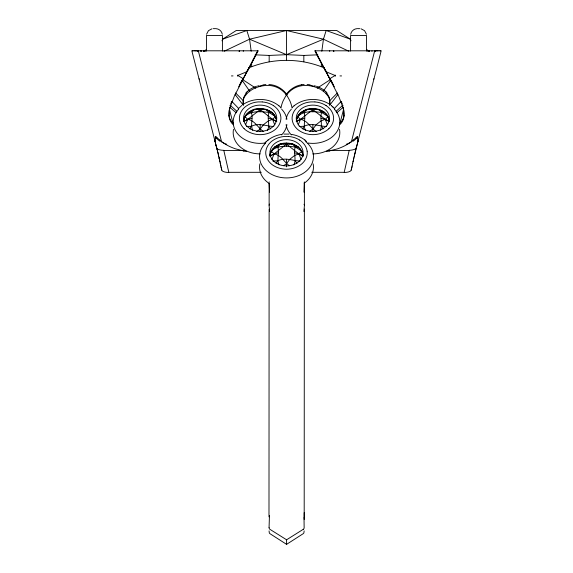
<?xml version="1.0" encoding="UTF-8"?>
<svg xmlns="http://www.w3.org/2000/svg" width="573" height="573" viewBox="0 0 573 573"><rect width="100%" height="100%" fill="white"/><g stroke="black" fill="none" stroke-linecap="round" stroke-linejoin="round"><path stroke-width="0.86" d="M205.12 51.126L205.12 51.441M206.445 51.069L206.445 35.497L222.417 35.497L222.417 51.069M252.736 130.379C249.957 124.713 253.459 118.353 251.411 112.437L253.803 109.407C262.606 106.549 275.369 110.41 276.659 120.724C273.736 105.017 246.555 105.017 243.632 120.724C244.019 115.144 248.883 111.219 253.803 109.407L266.488 109.407L268.88 112.437L275.47 116.512L275.47 117.121M271.874 112.867L271.874 112.251L268.88 112.437C266.832 118.353 270.334 124.713 267.548 130.379M268.988 516.86L269.131 209.166M269.604 211.509L269.131 205.951L269.152 183.668M279.094 164.931C276.308 159.265 279.817 152.905 277.762 146.989L280.161 143.966C288.964 141.101 301.727 144.962 303.017 155.276C300.094 139.568 272.906 139.568 269.983 155.276C270.37 149.696 275.241 145.771 280.161 143.966L292.839 143.966L295.238 146.989L301.828 151.064L301.828 151.673M298.225 147.419L298.225 146.81L295.238 146.989C293.183 152.905 296.692 159.265 293.906 164.931M304.191 517.154L304.37 209.023M303.919 211.494L304.392 205.936L304.399 182.866M305.452 130.379C302.666 124.713 306.168 118.353 304.12 112.437L306.512 109.407C315.315 106.549 328.085 110.41 329.368 120.724C326.445 105.017 299.264 105.017 296.341 120.724C296.728 115.144 301.591 111.219 306.512 109.407L319.197 109.407L321.589 112.437L328.186 116.512L328.186 117.121M324.583 112.867L324.583 112.251L321.589 112.437C319.541 118.353 323.043 124.713 320.264 130.379M269.16 183.288L269.561 192.148M269.188 182.364L269.203 181.899M358.046 140.571L357.874 141.696M371.949 51.391L371.999 50.804M237.766 75.063L237.466 76.145M343.893 115.596L343.793 109.937M269.453 515.507L269.059 527.697M229.207 109.937L229.107 115.596M321.811 51.233L323.444 39.2L326.152 30.505L350.397 39.2L350.991 40.833M303.962 192.141L304.327 181.892M329.783 103.527L329.468 97.725L326.674 92.769M329.726 105.339L329.926 101.65A12.914 12.513 0 0 0 328.014 96.099L325.084 92.625L321.389 89.882A28.184 27.303 0 0 0 318.66 88.428L315.967 87.318A31.665 30.677 0 0 0 307.923 85.535C301.126 84.804 294.042 87.103 289.207 91.988A26.781 25.943 0 0 0 287.281 94.079A28.736 27.833 0 0 0 285.383 96.679L283.234 100.619A32.253 31.243 0 0 0 281.028 107.717L280.963 108.082M375.071 51.291L375.15 50.804L375.057 51.362M286.113 119.277L286.507 117.221L286.887 119.277M353.04 161.758L353.24 160.827M353.097 161.486L352.066 166.256M352.617 163.72L352.739 163.147M353.391 160.146L353.169 161.156M352.123 165.998L351.786 167.552M353.512 159.573L353.699 158.735M353.426 159.96L353.52 159.538M351.686 167.989L351.865 167.194M351.729 167.789L351.206 170.095A6.94 2.543 0 0 1 344.194 172.466M353.742 158.535L353.878 157.94M353.785 158.334L354.05 157.152M351.636 168.211L351.206 170.095M354.078 157.038L354.2 156.515M354.229 156.379L354.436 155.491M354.408 155.612L354.551 154.989M206.559 34.251L208.45 30.655L212.046 28.765M350.69 34.251C351.199 31.3 353.828 28.908 356.814 28.679M354.587 154.86L354.909 153.492M354.716 154.295L354.802 153.922M354.895 153.55L355.776 149.933M354.981 153.184L355.074 152.819M355.246 152.089L355.525 150.957M355.654 150.448L355.711 150.212M355.74 150.105L356.112 148.608M355.955 149.231L356.091 148.686M356.184 148.328L356.413 147.404M356.048 148.873L356.277 147.956M358.454 139.44L358.225 140.342M356.478 147.146L356.922 145.399M356.327 147.748L356.678 146.366M356.277 147.941L356.485 147.139M339.696 124.391L343.564 109.314M329.654 150.835L337.433 148.865A52.881 51.205 -0.3 0 0 351.414 141.76L374.685 50.804M357.051 144.912L381.16 50.804L314.928 50.804L316.167 53.246M357.158 144.496L356.657 146.444M357.409 143.501L358.132 140.693M215.219 138.007L215.706 136.646L219.746 139.991M230.274 105.124L230.117 105.697A42.531 41.199 0 0 0 230.038 105.984M230.618 103.999L230.797 103.448M231.17 102.338L231.37 101.779M222.009 40.833L222.603 39.2L236.248 30.505L336.752 30.505L350.397 39.2M245.473 124.964L247.787 119.356L260.142 109.579L272.504 119.349L276.738 121.54L272.504 119.349L268.271 118.246M271.831 159.523L274.138 153.915L286.5 144.131L298.862 153.901L303.096 156.092L298.862 153.901L294.622 152.798M298.189 124.964L300.496 119.356L312.858 109.579L325.213 119.349L329.446 121.54L325.213 119.349L320.98 118.246M248.424 68.044L248.897 68.044L247.121 71.654L237.53 75.536M239.056 51.441L239.371 50.804M257.764 50.804L254.827 56.605M239.335 51.362L239.614 50.804L239.557 51.384M257.141 52.265L257.871 50.804L252.772 60.731M256.89 52.745L256.152 54.199M256.224 54.442L254.419 57.579M254.233 57.766L254.534 57.185M254.913 56.62L258.072 50.804L191.84 50.804L215.949 144.912M253.638 58.919L253.939 58.346M253.03 60.086L253.338 59.506L253.166 59.986M253.918 58.546L255.021 56.791M253.667 59.026L254.419 57.945M253.818 59.098L252.406 61.433M251.898 62.393L252.915 60.817M251.139 63.825L251.647 62.872M252.306 61.963L250.881 64.305M251.06 63.975L245.373 74.884M249.864 66.217L250.122 65.737M250.372 65.265L251.081 64.269M248.682 68.416L249.291 67.285M249.097 67.65L249.355 67.17M240.338 83.88L243.797 77.813M243.482 78.394L234.314 96.235L230.117 107.201A37.668 36.493 0 0 0 229.193 111.449C228.362 116.19 229.393 121.777 233.476 124.778M249.513 67.206L250.15 66.024M244.478 76.216L247.042 71.46M244.22 76.689L241.455 81.438M245.058 75.471L245.43 74.784M244.427 76.639L245.187 75.235M248.84 68.13L247.3 70.988M243.74 77.921L244.463 76.574M252.364 61.318L252.808 60.494M252.027 61.934L252.249 61.519M238.647 86.86L238.998 86.229M239.228 85.821L239.672 85.048M240.266 84.009L239.815 84.79M248.424 68.867L248.897 68.044M247.228 70.909L247.608 70.264M247.787 69.949L248.259 69.14M248.066 69.476L248.517 68.703M246.612 71.954L246.992 71.31M249.699 128.875L251.411 126.268C258.76 122.472 266.323 126.289 273.822 126.497M276.057 163.427L277.762 160.827C285.11 157.023 292.674 160.841 300.18 161.049M302.408 128.875L304.12 126.268C311.468 122.472 319.032 126.289 326.531 126.497M323.552 90.863L330.657 80.614M285.87 94.846C289.501 89.653 295.145 85.785 301.455 84.804M329.876 105.002L337.948 94.466M246.326 92.769L243.532 97.725L243.217 103.527M238.096 108.992L241.785 105.446M264.447 143.544L266.438 141.495M334.331 108.49L341.128 101.45M357.781 138.007L357.294 136.646L355.912 138.007M329.862 100.562L337.404 92.948M256.618 131.647L260.142 129.126L263.508 124.678L268.271 120.91L272.504 119.356L275.47 116.512M309.334 131.647L312.858 129.126L316.217 124.678L320.98 120.91L325.213 119.356L328.186 116.512M283.678 165.697L286.5 163.677L289.859 159.23L294.622 155.462L298.862 153.915L301.828 151.064M326.589 93.335L326.109 93.779M357.294 136.646L353.255 139.991M336.122 111.291L342.733 105.289M292.345 107.33C302.014 97.997 318.115 96.995 329.332 104.1M294.085 105.804L294.493 105.446M265.987 141.889C270.162 137.792 275.713 135.321 281.443 134.39M267.734 140.356L268.143 139.998M336.766 112.781L342.826 107.624M339.524 124.778C343.599 121.777 344.652 116.19 343.793 111.449A37.668 36.493 0 0 0 342.876 107.201L338.686 96.235L329.518 78.394M352.925 140.571L351.435 141.696M353.126 140.084L352.674 140.406M373.403 79.21L373.983 78.83M317.234 88.135L330.685 79.389M269.059 530.906L269.331 532.983L269.976 533.692L286.593 544.35L303.224 533.678L303.869 532.962L304.141 530.892M203.487 51.391L206.524 49.457M286.593 544.35L286.593 539.787L303.224 529.345M244.814 117.121L244.814 116.512C251.397 110.439 260.686 111.463 268.88 112.437M297.53 117.121L297.53 116.512C304.105 110.439 313.402 111.463 321.589 112.437M271.172 151.673L271.172 151.064C277.747 144.998 287.044 146.015 295.238 146.989M243.668 104.1C254.885 96.995 270.986 97.997 280.655 107.33M335.534 76.145L335.169 75.521L332.068 77.305A47.996 46.492 0 0 0 329.74 78.816L332.662 83.88M263.666 131.647C257.907 128.094 255.15 120.538 247.787 119.356L243.554 121.54L247.787 119.356L252.02 118.246M316.382 131.647C310.623 128.094 307.859 120.538 300.496 119.356L296.262 121.54L300.496 119.356L304.729 118.246M289.322 165.697C284.029 162.052 281.185 155.025 274.138 153.915L269.904 156.092L274.138 153.915L278.378 152.798M346.257 144.231L346.629 144.045M224.093 51.276L249.556 39.2L286.5 30.505L323.444 39.2L348.907 51.276M249.226 67.686C272.898 57.945 300.102 57.945 323.774 67.686M323.444 39.2L286.5 54.671L269.167 55.431L255.157 54.822M222.603 39.2L246.848 30.505L249.556 39.2L251.189 51.233M257.513 86.05L258.523 85.749M246.469 126.497L251.411 126.268M299.178 126.497L304.12 126.268M272.82 161.049L277.762 160.827M249.556 39.2L286.5 54.671L303.833 55.431L317.843 54.822M283.957 134.089L289.043 134.089M192.256 50.804L193.115 50.804M378.116 50.804L377.392 50.804M213.321 28.65L215.534 28.65M357.466 28.65L359.679 28.65M196.424 50.804L198.165 50.804M374.835 50.804L376.576 50.804M379.885 50.804L380.794 50.804M335.169 75.521L325.879 71.654L324.103 68.044L324.576 68.044M331.545 81.438L328.78 76.689M245.76 150.427L223.821 150.427L228.799 172.308L261.252 172.308M327.24 150.427L349.179 150.427L344.201 172.308L311.748 172.308M194.612 50.804L195.909 50.804M314.885 101.915L310.824 101.915A20.857 16.495 0 0 0 298.927 106.091A19.983 15.8 0 0 0 296.821 107.831A21.079 16.674 0 0 0 292.209 116.641A19.89 15.736 0 0 0 292.201 119.85A21.072 16.667 0 0 0 296.821 128.66A19.89 15.736 0 0 0 299.686 130.931A21.065 16.66 0 0 0 310.824 134.569A19.926 15.758 0 0 0 314.885 134.576A21.065 16.66 0 0 0 326.016 130.923A19.89 15.736 0 0 0 328.895 128.66M262.176 101.915L258.115 101.915A20.857 16.495 0 0 0 246.211 106.091A19.983 15.8 0 0 0 244.105 107.831A21.079 16.674 0 0 0 239.5 116.641A19.89 15.736 0 0 0 239.493 119.85A21.072 16.667 0 0 0 244.112 128.66M288.534 136.467L284.466 136.467A20.857 16.495 0 0 0 272.569 140.643A19.983 15.8 0 0 0 270.463 142.383A21.079 16.674 0 0 0 265.858 151.193A19.89 15.736 0 0 0 265.851 154.402A21.072 16.667 0 0 0 270.47 163.212A19.89 15.736 0 0 0 273.335 165.482A21.065 16.66 0 0 0 284.473 169.128A19.926 15.758 0 0 0 288.527 169.135A21.065 16.66 0 0 0 299.665 165.482A19.89 15.736 0 0 0 302.537 163.212A21.072 16.667 0 0 0 307.142 154.402A19.89 15.736 0 0 0 307.149 151.193M304.12 112.437L301.126 112.251L301.126 112.867M251.411 112.437L248.417 112.251L248.417 112.867M277.762 146.989L274.775 146.81L274.775 147.419M216.186 28.679C219.173 28.908 221.801 31.3 222.31 34.251M243.346 150.835L235.567 148.865A52.881 51.205 0.3 0 1 221.586 141.76L220.075 140.571M291.557 134.39C297.079 135.307 302.487 137.592 306.562 141.495M360.954 28.765L364.55 30.655L366.441 34.251M314.477 85.749L315.487 86.05M226.371 144.045L226.743 144.231M237.831 75.521L240.932 77.305A47.996 46.492 0 0 1 243.26 78.816M286.593 539.787L269.976 529.359A2.127 2.077 0 0 1 269.095 527.697M366.476 49.457L369.513 51.391M242.315 79.389L255.766 88.135M199.597 79.21L199.017 78.83M220.326 140.406L219.917 140.12M221.565 141.696L198.315 50.804M230.174 107.624L236.234 112.781M334.904 108.992L331.215 105.446L331.624 105.804M332.92 106.943L333.364 107.33M278.507 105.446L278.915 105.804M304.857 139.998L305.266 140.356M230.267 105.289L236.878 111.291M246.619 93.535L246.089 93.041M217.088 138.007L215.706 136.646M297.53 116.512L300.496 119.349M244.814 116.512L247.787 119.349M271.172 151.064L274.138 153.901M235.596 92.948L243.138 100.562M231.872 101.45L238.669 108.49M235.052 94.466L243.124 105.002M287.13 94.846C283.506 89.66 277.876 85.8 271.581 84.811A23.593 18.701 10.3 0 0 268.852 84.546M242.343 80.614L249.448 90.863M321.589 126.268L323.301 128.875M295.238 160.827L296.943 163.427M268.88 126.268L270.592 128.875M326.388 71.954L326.008 71.31M324.741 69.14L325.213 69.949M325.392 70.264L325.772 70.909M325.027 69.634L324.669 69.018M324.612 68.918L324.103 68.044M332.734 84.009L333.185 84.79M333.328 85.048L333.773 85.821M334.002 86.229L334.353 86.86M320.973 61.934L320.751 61.519M320.636 61.318L320.192 60.494M325.958 71.46L328.522 76.216M325.7 70.988L323.709 67.285M327.942 75.471L321.94 63.975M327.813 75.235L328.573 76.639M328.537 76.574L328.888 77.226M323.645 67.17L323.903 67.65M328.78 77.026L329.26 77.921M329.203 77.813L329.74 78.816M322.85 66.024L323.487 67.206M323.394 66.697L322.878 65.737M322.227 64.849L322.535 65.437M322.37 64.785L322.628 65.265M321.919 64.269L321.353 62.872M321.611 63.352L321.861 63.825M321.303 63.116L319.584 59.506L319.97 60.086M320.694 61.963L320.085 60.817M320.228 60.731L317.378 55.624M319.483 59.671L316.776 54.442M318.882 58.525L318.28 57.372M319.061 58.346L319.362 58.919M318.33 57.099L317.836 56.133M318.466 57.185L318.767 57.766M317.585 55.653L316.468 53.848M318.173 56.605L315.129 50.804L315.859 52.265M316.11 52.745L317.413 55.316M316.282 53.088L316.848 54.213M316.403 53.139L315.236 50.804M333.665 51.362L333.386 50.804L333.443 51.384M333.944 51.441L333.629 50.804M335.234 75.063L335.47 75.536M325.213 119.356L327.527 124.964M298.862 153.915L301.169 159.523M272.504 119.356L274.811 124.964M341.63 101.779L341.83 102.338M342.203 103.448L342.382 103.999M342.726 105.124L342.883 105.697A42.531 41.199 0 0 1 342.962 105.984M229.436 109.314L233.304 124.391M214.553 139.475L214.653 139.855M214.954 140.571L215.591 143.508M214.538 139.418L214.832 140.543M215.849 144.511L216.214 145.957M216.014 145.177L216.279 146.201M216.078 145.406L216.451 146.881M215.126 141.696L214.99 140.951M216.322 146.373L216.63 147.59M216.558 147.304L216.909 148.694M216.515 147.146L216.816 148.328M216.888 148.608L217.045 149.231M216.995 149.037L217.153 149.653M217.11 149.481L217.403 150.656M217.389 150.606L217.504 151.086M217.489 151.014L217.862 152.54M217.754 152.103L218.42 154.882M217.933 152.833L218.019 153.199M218.198 153.944L218.284 154.316M218.399 154.774L218.6 155.641M218.635 155.792L218.75 156.307M218.685 156.021L218.872 156.823M228.806 172.466A6.94 2.543 0 0 1 221.751 170.095L221.629 169.386M221.794 170.095L221.472 168.698M218.95 157.181L219.108 157.869M221.572 169.157L221.271 167.796M219.087 157.776L219.165 158.134M219.13 157.969L219.23 158.399M219.173 158.169L219.287 158.664M219.266 158.571L219.352 158.943M221.321 168.039L220.877 166.02M219.309 158.771L219.839 161.192M221.228 167.617L221.142 167.201M220.748 165.418L220.892 166.084M219.76 160.827L219.968 161.794M220.784 165.583L219.91 161.514M220.197 162.854L220.44 164M292.037 108.082L291.972 107.717A32.253 31.243 0 0 0 289.766 100.619L287.617 96.679A28.736 27.833 0 0 0 285.719 94.079A26.781 25.943 0 0 0 283.793 91.988C278.951 87.103 271.874 84.797 265.077 85.542A31.665 30.677 0 0 0 257.041 87.325L254.34 88.421A28.184 27.303 0 0 0 251.611 89.882L247.916 92.625L244.979 96.092A12.914 12.513 0 0 0 243.059 101.65L243.274 105.339M197.943 51.362L197.85 50.804L197.929 51.291M304.012 517.476L304.141 527.676A2.134 2.084 0 0 1 303.239 529.366M304.199 512.656L304.22 519.432M369.026 50.804L369.026 51.384M367.88 50.804L367.88 51.384M366.555 51.069L366.555 35.497L350.583 35.497L350.583 51.069M329.711 50.804L329.711 51.384M321.346 62.357L321.346 66.626M319.197 109.407L319.197 110.023M312.858 108.412L312.858 111.821M312.858 124.67L312.858 131.504M306.512 109.407L306.512 110.023M303.833 55.431L303.833 61.734M292.839 143.966L292.839 144.575M286.5 30.505L286.5 60.086M286.5 126.561L286.5 127.22M286.5 142.971L286.5 146.373M286.5 159.23L286.5 166.843M280.161 143.966L280.161 144.575M269.167 55.431L269.167 61.734M266.488 109.407L266.488 110.023M260.142 108.412L260.142 111.821M260.142 124.67L260.142 131.504M253.803 109.407L253.803 110.023M251.654 62.357L251.654 66.626M243.289 50.804L243.289 51.384M203.974 50.804L203.974 51.384M269.138 205.234A3.109 2.099 0 0 1 269.654 204.088M304.034 204.26A3.109 2.099 0 0 1 304.392 205.213M286.915 124.628A26.967 21.33 0 0 1 281.651 134.92M265.048 143.028A26.967 21.33 0 0 1 237.201 133.258A26.967 21.33 0 0 1 238.64 109.185M281.651 109.185A26.967 21.33 0 0 1 286.658 118.174M334.36 109.185A26.967 21.33 0 0 1 335.799 133.258A26.967 21.33 0 0 1 307.952 143.028M291.349 134.92A26.967 21.33 0 0 1 286.085 124.628M286.342 118.174A26.967 21.33 0 0 1 291.349 109.185M296.542 119.893A16.596 13.122 0 0 1 299.973 114.013M302.394 112.093A16.596 13.122 0 0 1 305.237 110.625M308.288 109.665A16.596 13.122 0 0 1 311.361 109.214M314.348 109.214A16.596 13.122 0 0 1 317.421 109.665M320.479 110.625A16.596 13.122 0 0 1 323.315 112.093M325.736 114.013A16.596 13.122 0 0 1 329.174 119.893M339.51 129.333A26.967 21.33 0 0 1 312.858 153.893M314.978 101.922A20.857 16.495 0 0 1 326.101 105.568M328.888 128.66A21.072 16.667 0 0 0 333.5 119.85A19.89 15.736 0 0 0 333.507 116.641A21.022 16.624 0 0 0 328.229 107.223A19.983 15.8 0 0 0 326.023 105.561M269.976 155.655A16.596 13.122 0 0 1 273.615 148.565M276.043 146.645A16.596 13.122 0 0 1 278.879 145.177M283.477 143.93A16.596 13.122 0 0 1 285.01 143.766M287.99 143.766A16.596 13.122 0 0 1 289.523 143.93M294.121 145.177A16.596 13.122 0 0 1 296.957 146.645M299.385 148.565A16.596 13.122 0 0 1 303.024 155.655M313.152 163.885A26.967 21.33 0 0 1 304.206 183.202M269.503 183.675A26.967 21.33 0 0 1 259.848 163.885M305.567 141.524A26.967 21.33 0 0 1 306.211 171.155A26.967 21.33 0 0 1 268.794 172.688A26.967 21.33 0 0 1 265.564 143.164M288.62 136.474A20.857 16.495 0 0 1 299.751 140.12M307.135 151.193A21.022 16.624 0 0 0 301.871 141.782A19.983 15.8 0 0 0 299.665 140.113M243.826 119.893A16.596 13.122 0 0 1 247.264 114.013M249.685 112.093A16.596 13.122 0 0 1 252.521 110.625M255.579 109.665A16.596 13.122 0 0 1 258.652 109.214M261.639 109.214A16.596 13.122 0 0 1 264.712 109.665M267.763 110.625A16.596 13.122 0 0 1 270.606 112.093M273.027 114.013A16.596 13.122 0 0 1 276.458 119.893M260.142 153.893A26.967 21.33 0 0 1 233.49 129.333M262.262 101.922A20.857 16.495 0 0 1 273.393 105.568M244.105 128.66A19.89 15.736 0 0 0 246.977 130.931A21.065 16.66 0 0 0 258.115 134.569A19.926 15.758 0 0 0 262.176 134.576A21.065 16.66 0 0 0 273.307 130.923A19.89 15.736 0 0 0 276.179 128.66A21.072 16.667 0 0 0 280.784 119.85A19.89 15.736 0 0 0 280.799 116.641A21.022 16.624 0 0 0 275.513 107.223A19.983 15.8 0 0 0 273.314 105.561M233.025 75.908A105.439 3.395 -1.9 0 1 231.413 75.93M239.944 84.41A27.16 0.852 -62.8 0 1 241.57 80.9M341.587 75.93A105.439 3.395 1.9 0 1 339.975 75.908M331.43 80.9A27.16 0.852 62.8 0 1 333.056 84.41M339.481 123.31A12.506 12.119 0 0 0 340.111 122.787L341.365 121.562A10.407 7.435 89.1 0 0 344.001 115.631M356.585 138.272A16.596 6.446 -39.4 0 1 353.283 141.159M357.359 137.935A16.596 9.698 28.6 0 1 357.796 140.492M351.872 141.416A74.383 53.396 86.8 0 1 347.453 143.952M329.697 151.071A42.674 41.406 -0.1 0 1 326.51 151.437M325.772 91.587A25.212 18.164 -8.1 0 1 326.832 92.69M316.425 86.244A28.306 19.854 -4.3 0 1 325.743 91.608M309.972 85.434A29.416 21.896 -7 0 1 314.169 86.301M301.441 84.725A23.593 18.766 -10.5 0 1 304.148 84.482M307.092 84.496A23.593 18.766 -10.5 0 1 310.179 84.847M343.313 107.387A35.97 34.846 0 0 1 343.492 108.182M233.519 123.31A12.506 12.119 0 0 1 232.889 122.787L231.635 121.562A10.407 7.435 -89.1 0 1 228.999 115.631M219.717 141.159A16.596 6.446 39.4 0 1 216.415 138.272M215.204 140.492A16.596 9.698 -28.6 0 1 215.641 137.935M225.547 143.952A74.383 53.396 -86.8 0 1 221.128 141.416M246.49 151.437A42.674 41.406 0.1 0 1 243.303 151.071M246.168 92.69A25.212 18.171 8.1 0 1 247.228 91.587M247.242 91.601A28.299 19.862 4.4 0 1 256.561 86.229M258.803 86.244A29.424 21.967 7.2 0 1 263.007 85.37M262.842 84.911A23.593 18.701 10.3 0 1 265.922 84.568M229.508 108.182A35.97 34.846 0 0 1 229.687 107.387M355.948 148.522A6.876 1.941 -3.5 0 1 349.186 150.327M223.814 150.341A6.897 1.963 1.9 0 1 216.909 148.522M247.615 70.185L247.242 70.88L247.629 70.228M325.751 70.873L325.371 70.228L325.758 70.88M201.051 51.391L201.001 50.804L201.051 51.391M303.303 128.975A16.596 13.122 0 0 0 329.382 119.428A16.596 13.122 0 0 0 305.882 106.334A16.596 13.122 0 0 0 303.303 128.975M276.945 163.527A16.596 13.122 0 0 0 303.024 153.979A16.596 13.122 0 0 0 279.531 140.886A16.596 13.122 0 0 0 276.945 163.527M250.587 128.975A16.596 13.122 0 0 0 276.673 119.428A16.596 13.122 0 0 0 253.173 106.334A16.596 13.122 0 0 0 250.587 128.975"/></g></svg>
